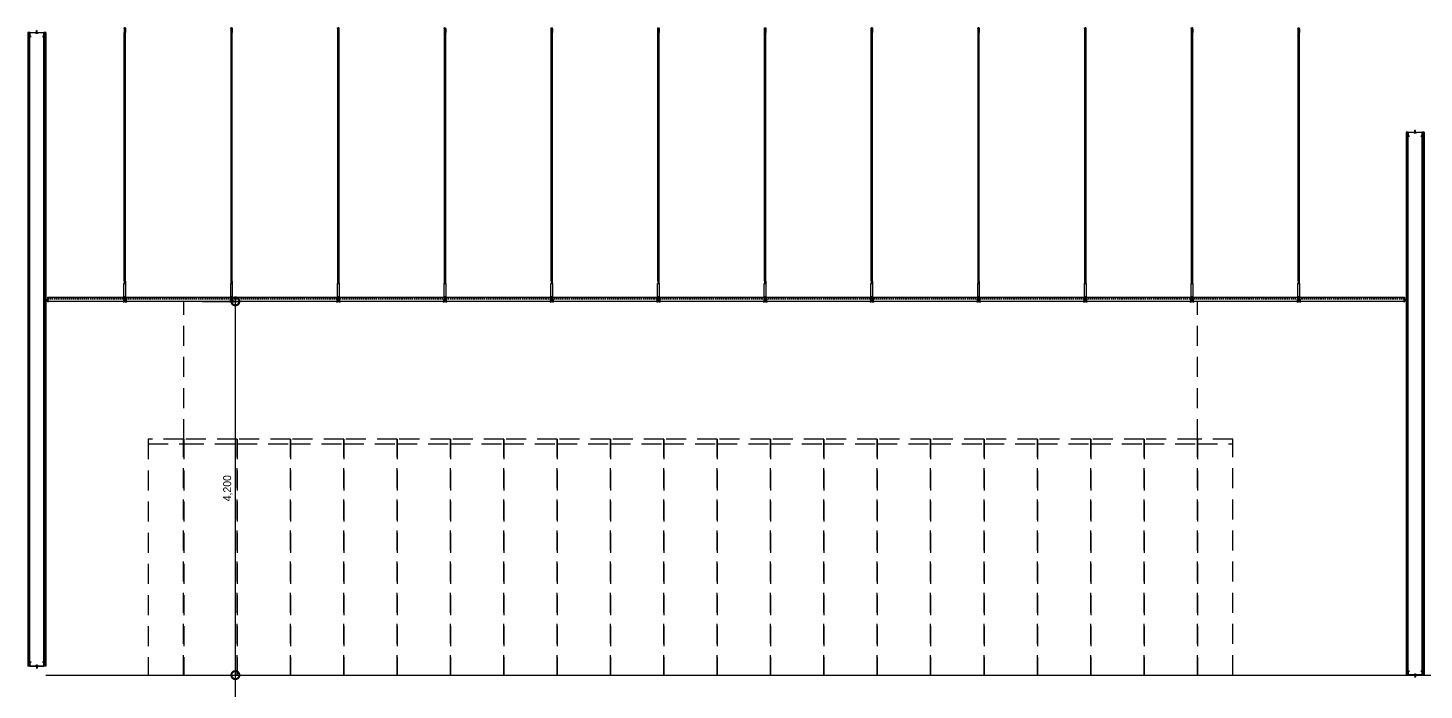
# Model space of a CAD drawing. Header units: millimetres. Extents: x 19868 to 801382, y -4805 to 85279.
# Drawn here: x 333288 to 348988, y 52511 to 59952 of the extents above; entities that cross this region are included whole.
import ezdxf

# ---------------------------------------------------------------- set-up
doc = ezdxf.new("R2010")
doc.units = ezdxf.units.MM
doc.header["$LTSCALE"] = 250
for name, pattern in [('A2', [8, 2, -2, 2, -2]), ('CENTER', [50.8, 31.75, -6.35, 6.35, -6.35]), ('CENTER2', [28.575, 19.05, -3.175, 3.175, -3.175]), ('H1', [1.5, 1, -0.5]), ('HID', [2.8, 1.8, -1]), ('HIDDEN', [9.525, 6.35, -3.175])]:
    doc.linetypes.add(name, pattern=pattern)
doc.layers.get('Defpoints').update_dxf_attribs({"color": 151})
for name, color, linetype in [('8입면선', 8, 'Continuous'), ('A-ETC-SERVER', 5, 'H1'), ('A-FIN', 6, 'Continuous'), ('A-WALL-D', 7, 'Continuous'), ('C-1', 252, 'Continuous'), ('C-HANGER', 8, 'Continuous'), ('C-HANGER-C', 8, 'Continuous'), ('C-sec', 252, 'Continuous'), ('C-STL4', 252, 'Continuous'), ('C-STL6', 8, 'Continuous'), ('C-T-BAR MAIN-', 252, 'Continuous'), ('C-삼성엔지니어링_CEILING', 252, 'Continuous'), ('C-압출', 252, 'Continuous'), ('GAGAM-DT', 7, 'Continuous'), ('MO-S', 3, 'Continuous'), ('입면', 7, 'Continuous')]:
    doc.layers.add(name, color=color, linetype=linetype)
doc.layers.add('C-중심선', color=252, linetype='CENTER2', lineweight=20)
doc.layers.add('CK', color=221, linetype='Continuous', plot=False)
doc.styles.add('Gdim', font='')
doc.styles.get('Gdim').set_extended_font_data('Dotum')
doc.dimstyles.new('Gdim50', dxfattribs={"dimscale": 30, "dimtxt": 3, "dimasz": 6, "dimexe": 1.5, "dimexo": 2, "dimgap": 1, "dimtad": 1, "dimdec": 0, "dimzin": 0, "dimdsep": 46, "dimlunit": 6, "dimtxsty": 'Gdim', "dimblk": 'DOTSMALL', "dimcen": 1.5, "dimdle": 1.5, "dimclrd": 256, "dimclre": 256, "dimclrt": 256, "dimazin": 0, "dimtfac": 1, "dimtdec": 0, "dimtix": 1, "dimtmove": 2, "dimatfit": 3, "dimldrblk": 'DOTSMALL', "dimfxl": 1.5, "dimtolj": 1, "dimtzin": 0, "dimlwd": -1, "dimlwe": -1, "dimarcsym": 1})

# ---------------------------------------------------------------- blocks, each defined once
blk = doc.blocks.new('A$C8f9dbc63')
at = {"layer": 'A-ETC-SERVER', "color": 8, "linetype": 'HID', "ltscale": 0.5}
for p, q in [((0, 2650), (0, 4200)), ((11399, 2650), (11399, 4200)), ((-401, 2600), (-1, 2600)), ((0, 2600), (600, 2600)), ((600, 2600), (1200, 2600)), ((1200, 2600), (1800, 2600)), ((1800, 2600), (2400, 2600)), ((2400, 2600), (3000, 2600)), ((3000, 2600), (3600, 2600)), ((3600, 2600), (4200, 2600)), ((4200, 2600), (4800, 2600)), ((4800, 2600), (5400, 2600)), ((5400, 2600), (6000, 2600)), ((6000, 2600), (6600, 2600)), ((6600, 2600), (7200, 2600)), ((7200, 2600), (7800, 2600)), ((7800, 2600), (8400, 2600)), ((8400, 2600), (9000, 2600)), ((9000, 2600), (9600, 2600)), ((9600, 2600), (10200, 2600)), ((10200, 2600), (10800, 2600)), ((10800, 2600), (11400, 2600)), ((11399, 2600), (11799, 2600))]:
    blk.add_line(p, q, dxfattribs=at)
for points in [[(-401, 0), (-1, 0), (-1, 2650), (-401, 2650)], [(0, 0), (600, 0), (600, 2650), (0, 2650)], [(600, 0), (1200, 0), (1200, 2650), (600, 2650)], [(1200, 0), (1800, 0), (1800, 2650), (1200, 2650)], [(1800, 0), (2400, 0), (2400, 2650), (1800, 2650)], [(2400, 0), (3000, 0), (3000, 2650), (2400, 2650)], [(3000, 0), (3600, 0), (3600, 2650), (3000, 2650)], [(3600, 0), (4200, 0), (4200, 2650), (3600, 2650)], [(4200, 0), (4800, 0), (4800, 2650), (4200, 2650)], [(4800, 0), (5400, 0), (5400, 2650), (4800, 2650)], [(5400, 0), (6000, 0), (6000, 2650), (5400, 2650)], [(6000, 0), (6600, 0), (6600, 2650), (6000, 2650)], [(6600, 0), (7200, 0), (7200, 2650), (6600, 2650)], [(7200, 0), (7800, 0), (7800, 2650), (7200, 2650)], [(7800, 0), (8400, 0), (8400, 2650), (7800, 2650)], [(8400, 0), (9000, 0), (9000, 2650), (8400, 2650)], [(9000, 0), (9600, 0), (9600, 2650), (9000, 2650)], [(9600, 0), (10200, 0), (10200, 2650), (9600, 2650)], [(10200, 0), (10800, 0), (10800, 2650), (10200, 2650)], [(10800, 0), (11400, 0), (11400, 2650), (10800, 2650)]]:
    blk.add_lwpolyline(points, close=True, dxfattribs=at)
at = {"layer": 'A-ETC-SERVER', "color": 8, "linetype": 'HID', "ltscale": 0.5, "elevation": 0}
blk.add_lwpolyline([(11399, 0), (11799, 0), (11799, 2650), (11399, 2650)], close=True, dxfattribs=at)
blk = doc.blocks.new('usgh')
at = {"layer": 'C-STL4'}
blk.add_lwpolyline([(1763311, 329517), (1763311, 329599), (1763381, 329599), (1763381, 329517)], close=True, dxfattribs=at)
at = {"layer": 'C-압출', "color": 252, "linetype": 'Continuous', "lineweight": 40, "extrusion": (0, 0, -1)}
for p, q in [((1763325, 329522), (1763320, 329517)), ((1763325, 329599), (1763322, 329596)), ((1763322, 329596), (1763325, 329592)), ((1763325, 329592), (1763322, 329588)), ((1763322, 329588), (1763325, 329584)), ((1763325, 329584), (1763322, 329580)), ((1763322, 329580), (1763325, 329576)), ((1763325, 329576), (1763322, 329572)), ((1763322, 329572), (1763325, 329568)), ((1763325, 329568), (1763322, 329565)), ((1763322, 329565), (1763325, 329561)), ((1763325, 329561), (1763322, 329557)), ((1763322, 329557), (1763325, 329553)), ((1763325, 329553), (1763322, 329549)), ((1763322, 329549), (1763325, 329545)), ((1763325, 329545), (1763322, 329541)), ((1763322, 329541), (1763325, 329538)), ((1763325, 329538), (1763322, 329534)), ((1763322, 329534), (1763325, 329530)), ((1763325, 329530), (1763322, 329526)), ((1763322, 329526), (1763325, 329522)), ((1763363, 329517), (1763368, 329522)), ((1763364, 329596), (1763368, 329599)), ((1763368, 329592), (1763364, 329596)), ((1763364, 329588), (1763368, 329592)), ((1763368, 329584), (1763364, 329588)), ((1763364, 329580), (1763368, 329584)), ((1763368, 329576), (1763364, 329580)), ((1763364, 329572), (1763368, 329576)), ((1763368, 329568), (1763364, 329572)), ((1763364, 329565), (1763368, 329568)), ((1763368, 329561), (1763364, 329565)), ((1763364, 329557), (1763368, 329561)), ((1763368, 329553), (1763364, 329557)), ((1763364, 329549), (1763368, 329553)), ((1763368, 329545), (1763364, 329549)), ((1763364, 329541), (1763368, 329545)), ((1763368, 329538), (1763364, 329541)), ((1763364, 329534), (1763368, 329538)), ((1763368, 329530), (1763364, 329534)), ((1763364, 329526), (1763368, 329530)), ((1763368, 329522), (1763364, 329526))]:
    blk.add_line(p, q, dxfattribs=at)
at = {"layer": 'C-중심선'}
blk.add_line((1763346, 329623), (1763346, 329480), dxfattribs=at)
blk = doc.blocks.new('r6okghj')
at = {"layer": 'C-삼성엔지니어링_CEILING'}
for p, q in [((1770244, 316436), (1770234, 316431)), ((1770244, 316390), (1770234, 316396)), ((1770344, 316436), (1770244, 316436)), ((1770253, 316436), (1770264, 316431)), ((1770253, 316390), (1770264, 316396)), ((1770274, 316436), (1770264, 316431)), ((1770264, 316396), (1770264, 316431)), ((1770274, 316390), (1770264, 316396)), ((1770314, 316436), (1770324, 316431)), ((1770314, 316390), (1770324, 316396)), ((1770334, 316436), (1770324, 316431)), ((1770324, 316396), (1770324, 316431)), ((1770334, 316390), (1770324, 316396)), ((1770344, 316436), (1770354, 316431)), ((1770344, 316390), (1770354, 316396))]:
    blk.add_line(p, q, dxfattribs=at)
for points in [[(1770234, 316431), (1770234, 316396)], [(1770244, 316390), (1770344, 316390)], [(1770354, 316396), (1770354, 316431)]]:
    blk.add_lwpolyline(points, dxfattribs=at)
blk = doc.blocks.new('격자틀-1')
at = {"layer": 'C-HANGER'}
for p, q in [((-16, 230), (6, 230)), ((-16, 230), (-16, 229)), ((-16, 229), (6, 229)), ((6, 230), (6, 229))]:
    blk.add_line(p, q, dxfattribs=at)
at = {"layer": 'C-HANGER-C'}
for p, q in [((-16, 52), (-16, 202)), ((6, 202), (-16, 202)), ((6, 52), (6, 202)), ((6, 52), (-16, 52))]:
    blk.add_line(p, q, dxfattribs=at)
at = {"layer": 'C-STL6', "linetype": 'CENTER2', "ltscale": 20}
blk.add_line((-5, 53), (-5, -5), dxfattribs=at)
at = {"layer": 'C-T-BAR MAIN-'}
blk.add_lwpolyline([(-14, 41), (-14, 52), (4, 52), (4, 41), (2, 41), (2, 50), (-12, 50), (-12, 41), (-14, 41)], dxfattribs=at)
at = {"layer": 'C-삼성엔지니어링_CEILING'}
for p, q in [((-12, 211), (-14, 210)), ((-12, 204), (-14, 205)), ((-14, 202), (-14, 204)), ((2, 211), (-12, 211)), ((2, 204), (-12, 204)), ((-11, 220), (-10, 222)), ((-11, 220), (-2, 222)), ((-11, 220), (-10, 219)), ((-11, 218), (1, 220)), ((-11, 218), (-10, 219)), ((-11, 218), (-10, 217)), ((-11, 216), (1, 218)), ((-11, 216), (-10, 217)), ((-11, 216), (-10, 215)), ((-11, 214), (1, 216)), ((-11, 214), (-10, 215)), ((-11, 214), (-10, 213)), ((-11, 211), (-10, 210)), ((-11, 204), (-10, 205)), ((-10, 222), (-10, 222)), ((-10, 222), (-8, 222)), ((-10, 222), (-8, 222)), ((-10, 219), (0, 221)), ((-10, 219), (0, 221)), ((-10, 217), (0, 219)), ((-10, 217), (0, 219)), ((-10, 215), (0, 217)), ((-10, 215), (0, 217)), ((-10, 213), (0, 215)), ((-10, 213), (0, 215)), ((-10, 213), (-10, 211)), ((-8, 211), (-10, 210)), ((-10, 205), (-10, 210)), ((-8, 204), (-10, 205)), ((-2, 211), (-1, 210)), ((-2, 204), (-1, 205)), ((1, 211), (-1, 210)), ((-1, 205), (-1, 210)), ((1, 204), (-1, 205)), ((0, 221), (0, 222)), ((0, 221), (1, 220)), ((0, 219), (1, 220)), ((0, 219), (1, 218)), ((0, 217), (1, 218)), ((0, 217), (1, 216)), ((0, 215), (1, 216)), ((0, 215), (0, 211)), ((0, 215), (0, 211)), ((2, 211), (4, 210)), ((2, 204), (4, 205)), ((4, 202), (4, 204))]:
    blk.add_line(p, q, dxfattribs=at)
for points in [[(-14, 210), (-14, 205)], [(4, 204), (-14, 204)], [(-12, 204), (2, 204)], [(4, 205), (4, 210)]]:
    blk.add_lwpolyline(points, dxfattribs=at)
at = {"layer": 'C-압출', "linetype": 'Continuous', "lineweight": 40, "extrusion": (0, 0, -1)}
for p, q in [((-25, 0), (-25, 2)), ((-25, 2), (-13, 2)), ((-10, 0), (-25, 0)), ((-12, 3), (-12, 28)), ((-10, 50), (-8, 50)), ((-1, 20), (-10, 20)), ((-10, 20), (-10, 19)), ((-10, 19), (-9, 18)), ((-9, 18), (-10, 18)), ((-10, 18), (-9, 17)), ((-9, 17), (-10, 16)), ((-10, 16), (-9, 16)), ((-9, 16), (-10, 15)), ((-10, 15), (-9, 14)), ((-9, 14), (-10, 14)), ((-10, 14), (-9, 13)), ((-9, 13), (-10, 13)), ((-10, 13), (-9, 12)), ((-9, 12), (-10, 11)), ((-10, 11), (-9, 11)), ((-9, 11), (-10, 10)), ((-10, 10), (-9, 10)), ((-9, 10), (-10, 9)), ((-10, 9), (-9, 8)), ((-9, 8), (-10, 8)), ((-10, 8), (-9, 7)), ((-9, 7), (-10, 6)), ((-10, 6), (-9, 6)), ((-9, 6), (-10, 5)), ((-10, 5), (-9, 4)), ((-9, 4), (-10, 4)), ((-10, 4), (-9, 3)), ((-9, 3), (-10, 3)), ((-10, 3), (-9, 2)), ((-9, 2), (-10, 1)), ((-10, 1), (-10, 0)), ((-10, 1), (-10, 1)), ((-8, 50), (-8, 50)), ((-2, 49), (-2, 50)), ((-2, 50), (0, 50)), ((0, 17), (-1, 18)), ((-1, 18), (0, 18)), ((-1, 16), (0, 17)), ((-1, 15), (0, 16)), ((0, 16), (-1, 16)), ((0, 14), (-1, 15)), ((0, 13), (-1, 14)), ((-1, 14), (0, 14)), ((0, 12), (-1, 13)), ((-1, 13), (0, 13)), ((-1, 11), (0, 12)), ((-1, 10), (0, 11)), ((0, 11), (-1, 11)), ((-1, 9), (0, 10)), ((0, 10), (-1, 10)), ((0, 8), (-1, 9)), ((0, 7), (-1, 8)), ((-1, 8), (0, 8)), ((-1, 6), (0, 7)), ((-1, 5), (0, 6)), ((0, 6), (-1, 6)), ((0, 4), (-1, 5)), ((0, 3), (-1, 4)), ((-1, 4), (0, 4)), ((0, 2), (-1, 3)), ((-1, 3), (0, 3)), ((-1, 1), (0, 2)), ((0, 1), (-1, 1)), ((0, 18), (0, 20)), ((0, 0), (0, 1)), ((15, 0), (0, 0)), ((2, 28), (2, 3)), ((2, 2), (15, 2)), ((15, 2), (15, 0))]:
    blk.add_line(p, q, dxfattribs=at)
at = {"layer": 'C-압출', "linetype": 'Continuous', "lineweight": 40}
for p, q in [((-12, 28), (-12, 50)), ((-12, 50), (-8, 50)), ((-9, 45), (-8, 45)), ((-9, 31), (-9, 45)), ((-9, 31), (-1, 31)), ((-8, 50), (-8, 45)), ((-2, 50), (2, 50)), ((-2, 50), (-2, 45)), ((-2, 45), (-1, 45)), ((-1, 31), (-1, 45)), ((2, 28), (2, 50))]:
    blk.add_line(p, q, dxfattribs=at)
at = {"layer": 'C-압출', "linetype": 'Continuous', "lineweight": 40, "extrusion": (0, 0, -1)}
for centre, start, end in [((25, 0), 270, 0), ((13, 3), 180, 270), ((10, 20), 0, 90), ((10, 0), 180, 270), ((8, 50), 90, 180), ((2, 50), 0, 90), ((1, 20), 90, 180), ((0, 0), 270, 0), ((-3, 3), 270, 0), ((-15, 2), 90, 180), ((-15, 0), 180, 270)]:
    blk.add_arc(centre, 0.3, start, end, dxfattribs=at)
at = {"layer": 'C-압출', "linetype": 'Continuous', "lineweight": 40}
for centre, start, end in [((-12, 50), 90, 180), ((-9, 45), 90, 180), ((-9, 31), 180, 270), ((-8, 50), 0, 90), ((-8, 45), 270, 0), ((-2, 45), 180, 270), ((-1, 45), 0, 90), ((-1, 31), 270, 0), ((2, 50), 0, 90)]:
    blk.add_arc(centre, 0.3, start, end, dxfattribs=at)
at = {"layer": 'C-압출'}
blk.add_arc((-2, 50), 0.3, 90, 180, dxfattribs=at)
at = {"layer": 'C-중심선', "linetype": 'CENTER', "lineweight": 5}
blk.add_line((-14, 26), (4, 26), dxfattribs=at)
at = {"layer": 'C-HANGER-C'}
for name, p, xscale, yscale, zscale in [('r6okghj', (-263370, -46847), 0.1487691112046762, 0.1487691112046762, 0.1487691112046762), ('usgh', (-176674, -32977), 0.1001893939418906, 0.1001893939418906, 0.1001893939418906)]:
    blk.add_blockref(name, p, dxfattribs=dict(at, xscale=xscale, yscale=yscale, zscale=zscale))
blk = doc.blocks.new('_DotSmall')
at = {"color": 0, "linetype": 'ByBlock', "const_width": 0.5}
blk.add_lwpolyline([(-0.0625, 0, 1), (0.0625, 0, 1)], format="xyb", close=True, dxfattribs=at)
blk = doc.blocks.new('*D72')
at = {"layer": 'CK', "transparency": 16777216}
for p, q in [((335248, 52679), (335666, 52679)), ((335621, 47434), (335621, 52724)), ((335248, 47479), (335666, 47479))]:
    blk.add_line(p, q, dxfattribs=at)
at = {"layer": 'Defpoints', "color": 0, "transparency": 16777216}
for p in [(335188, 52679), (335621, 52679), (335188, 47479)]:
    blk.add_point(p, dxfattribs=at)
at = {"layer": 'CK', "transparency": 16777216, "xscale": 180, "yscale": 180, "zscale": 180}
for p, rotation in [((335621, 52679), 90), ((335621, 47479), 270)]:
    blk.add_blockref('_DotSmall', p, dxfattribs=dict(at, rotation=rotation))
at = {"layer": 'CK', "transparency": 16777216, "insert": (335537, 50079), "char_height": 90, "attachment_point": 5, "rotation": 90, "style": 'Gdim'}
blk.add_mtext('\\A1;5,200', dxfattribs=at)
blk = doc.blocks.new('*D73')
at = {"layer": 'CK', "transparency": 16777216}
for p, q in [((335248, 56879), (335666, 56879)), ((335621, 52634), (335621, 56924)), ((335248, 52679), (335666, 52679))]:
    blk.add_line(p, q, dxfattribs=at)
at = {"layer": 'Defpoints', "color": 0, "transparency": 16777216}
for p in [(335188, 56879), (335621, 56879), (335188, 52679)]:
    blk.add_point(p, dxfattribs=at)
at = {"layer": 'CK', "transparency": 16777216, "xscale": 180, "yscale": 180, "zscale": 180}
for p, rotation in [((335621, 56879), 90), ((335621, 52679), 270)]:
    blk.add_blockref('_DotSmall', p, dxfattribs=dict(at, rotation=rotation))
at = {"layer": 'CK', "transparency": 16777216, "insert": (335537, 54779), "char_height": 90, "attachment_point": 5, "rotation": 90, "style": 'Gdim'}
blk.add_mtext('\\A1;4,200', dxfattribs=at)
blk = doc.blocks.new('*U112')
at = {"layer": '8입면선', "color": 8}
for p, q in [((3316398, 472011), (3316398, 479131)), ((3316578, 472011), (3316578, 479131))]:
    blk.add_line(p, q, dxfattribs=at)
at = {"layer": 'A-WALL-D'}
for p, q in [((3316388, 479131), (3316388, 472011)), ((3316408, 479131), (3316388, 479131)), ((3316408, 472021), (3316408, 479131)), ((3316568, 472021), (3316568, 479131)), ((3316588, 479131), (3316568, 479131)), ((3316588, 479131), (3316588, 472011)), ((3316408, 472011), (3316388, 472011)), ((3316588, 472011), (3316568, 472011))]:
    blk.add_line(p, q, dxfattribs=at)
at = {"layer": 'CK', "linetype": 'Continuous'}
blk.add_line((3316473, 472011), (3316502, 472011), dxfattribs=at)
at = {"layer": 'GAGAM-DT', "color": 8}
for p, q in [((3316493, 479126), (3316483, 479126)), ((3316483, 479126), (3316483, 479122)), ((3316491, 479121), (3316484, 479121)), ((3316485, 479126), (3316485, 479157)), ((3316490, 479152), (3316485, 479157)), ((3316485, 479126), (3316485, 479121)), ((3316490, 479126), (3316490, 479152)), ((3316490, 479126), (3316490, 479121)), ((3316493, 479126), (3316493, 479122)), ((3316483, 472017), (3316483, 472021)), ((3316493, 472017), (3316483, 472017)), ((3316491, 472022), (3316484, 472022)), ((3316485, 472017), (3316485, 472022)), ((3316485, 472017), (3316485, 471986)), ((3316490, 471991), (3316485, 471986)), ((3316490, 472017), (3316490, 472022)), ((3316490, 472017), (3316490, 471991)), ((3316493, 472017), (3316493, 472021))]:
    blk.add_line(p, q, dxfattribs=at)
for centre, start, end in [((3316484, 479122), 180, 270), ((3316491, 479122), 270, 0), ((3316484, 472021), 90, 180), ((3316491, 472021), 0, 90)]:
    blk.add_arc(centre, 1.51, start, end, dxfattribs=at)
at = {"layer": '입면', "color": 6}
for p, q in [((3316408, 479086), (3316408, 479131)), ((3316408, 479131), (3316473, 479131)), ((3316425, 479086), (3316408, 479086)), ((3316472, 479130), (3316409, 479130)), ((3316409, 479130), (3316409, 479088)), ((3316409, 479088), (3316425, 479088)), ((3316425, 479088), (3316425, 479086)), ((3316477, 479124), (3316472, 479130)), ((3316473, 479131), (3316478, 479126)), ((3316498, 479124), (3316477, 479124)), ((3316478, 479126), (3316497, 479126)), ((3316497, 479126), (3316502, 479131)), ((3316503, 479130), (3316498, 479124)), ((3316502, 479131), (3316568, 479131)), ((3316566, 479130), (3316503, 479130)), ((3316550, 479086), (3316550, 479088)), ((3316550, 479088), (3316566, 479088)), ((3316568, 479086), (3316550, 479086)), ((3316566, 479088), (3316566, 479130)), ((3316568, 479131), (3316568, 479086)), ((3316425, 472056), (3316408, 472056)), ((3316408, 472056), (3316408, 472011)), ((3316408, 472011), (3316473, 472011)), ((3316409, 472013), (3316409, 472055)), ((3316409, 472055), (3316425, 472055)), ((3316472, 472013), (3316409, 472013)), ((3316425, 472055), (3316425, 472056)), ((3316477, 472018), (3316472, 472013)), ((3316473, 472011), (3316478, 472017)), ((3316498, 472018), (3316477, 472018)), ((3316478, 472017), (3316497, 472017)), ((3316497, 472017), (3316502, 472011)), ((3316503, 472013), (3316498, 472018)), ((3316502, 472011), (3316568, 472011)), ((3316566, 472013), (3316503, 472013)), ((3316568, 472056), (3316550, 472056)), ((3316550, 472056), (3316550, 472055)), ((3316550, 472055), (3316566, 472055)), ((3316566, 472055), (3316566, 472013)), ((3316568, 472011), (3316568, 472056))]:
    blk.add_line(p, q, dxfattribs=at)
blk = doc.blocks.new('*U113')
at = {"layer": '8입면선', "color": 8}
for p, q in [((3316398, 472011), (3316398, 478111)), ((3316578, 472011), (3316578, 478111))]:
    blk.add_line(p, q, dxfattribs=at)
at = {"layer": 'A-WALL-D'}
for p, q in [((3316388, 478111), (3316388, 472011)), ((3316408, 478111), (3316388, 478111)), ((3316408, 472021), (3316408, 478111)), ((3316568, 472021), (3316568, 478111)), ((3316588, 478111), (3316568, 478111)), ((3316588, 478111), (3316588, 472011)), ((3316408, 472011), (3316388, 472011)), ((3316588, 472011), (3316568, 472011))]:
    blk.add_line(p, q, dxfattribs=at)
at = {"layer": 'CK', "linetype": 'Continuous'}
blk.add_line((3316473, 472011), (3316502, 472011), dxfattribs=at)
at = {"layer": 'GAGAM-DT', "color": 8}
for p, q in [((3316493, 478106), (3316483, 478106)), ((3316483, 478106), (3316483, 478102)), ((3316491, 478101), (3316484, 478101)), ((3316485, 478106), (3316485, 478137)), ((3316490, 478132), (3316485, 478137)), ((3316485, 478106), (3316485, 478101)), ((3316490, 478106), (3316490, 478132)), ((3316490, 478106), (3316490, 478101)), ((3316493, 478106), (3316493, 478102)), ((3316483, 472017), (3316483, 472021)), ((3316493, 472017), (3316483, 472017)), ((3316491, 472022), (3316484, 472022)), ((3316485, 472017), (3316485, 472022)), ((3316485, 472017), (3316485, 471986)), ((3316490, 471991), (3316485, 471986)), ((3316490, 472017), (3316490, 472022)), ((3316490, 472017), (3316490, 471991)), ((3316493, 472017), (3316493, 472021))]:
    blk.add_line(p, q, dxfattribs=at)
for centre, start, end in [((3316484, 478102), 180, 270), ((3316491, 478102), 270, 0), ((3316484, 472021), 90, 180), ((3316491, 472021), 0, 90)]:
    blk.add_arc(centre, 1.51, start, end, dxfattribs=at)
at = {"layer": '입면', "color": 6}
for p, q in [((3316408, 478066), (3316408, 478111)), ((3316408, 478111), (3316473, 478111)), ((3316425, 478066), (3316408, 478066)), ((3316472, 478110), (3316409, 478110)), ((3316409, 478110), (3316409, 478068)), ((3316409, 478068), (3316425, 478068)), ((3316425, 478068), (3316425, 478066)), ((3316477, 478104), (3316472, 478110)), ((3316473, 478111), (3316478, 478106)), ((3316498, 478104), (3316477, 478104)), ((3316478, 478106), (3316497, 478106)), ((3316497, 478106), (3316502, 478111)), ((3316503, 478110), (3316498, 478104)), ((3316502, 478111), (3316568, 478111)), ((3316566, 478110), (3316503, 478110)), ((3316550, 478066), (3316550, 478068)), ((3316550, 478068), (3316566, 478068)), ((3316568, 478066), (3316550, 478066)), ((3316566, 478068), (3316566, 478110)), ((3316568, 478111), (3316568, 478066)), ((3316425, 472056), (3316408, 472056)), ((3316408, 472056), (3316408, 472011)), ((3316408, 472011), (3316473, 472011)), ((3316409, 472013), (3316409, 472055)), ((3316409, 472055), (3316425, 472055)), ((3316472, 472013), (3316409, 472013)), ((3316425, 472055), (3316425, 472056)), ((3316477, 472018), (3316472, 472013)), ((3316473, 472011), (3316478, 472017)), ((3316498, 472018), (3316477, 472018)), ((3316478, 472017), (3316497, 472017)), ((3316497, 472017), (3316502, 472011)), ((3316503, 472013), (3316498, 472018)), ((3316502, 472011), (3316568, 472011)), ((3316566, 472013), (3316503, 472013)), ((3316568, 472056), (3316550, 472056)), ((3316550, 472056), (3316550, 472055)), ((3316550, 472055), (3316566, 472055)), ((3316566, 472055), (3316566, 472013)), ((3316568, 472011), (3316568, 472056))]:
    blk.add_line(p, q, dxfattribs=at)

msp = doc.modelspace()

# ---------------------------------------------------------------- linework, layer by layer
at = {"layer": 'A-FIN'}
msp.add_line((333488.2, 52678.9), (364288.2, 52678.9), dxfattribs=at)
at = {"layer": 'C-1', "linetype": 'A2'}
for p, q in [((334370.7, 59946.1), (334369.6, 59948.9)), ((334375.8, 59951.2), (334370.1, 59950)), ((334374.5, 59941.7), (334370.2, 59951.5)), ((334370.7, 59946.1), (334371.6, 59946.4)), ((334371.4, 59944.4), (334372.2, 59944.7)), ((334372.4, 59941.7), (334371.4, 59944.4)), ((334372.2, 59944.7), (334371.6, 59946.4)), ((334372.4, 59898.9), (334372.4, 59941.7)), ((334374.5, 59898.9), (334374.5, 59941.7)), ((334379.3, 59942.5), (334376.7, 59950.7)), ((334379.3, 59942.5), (334381.9, 59950.7)), ((334388.5, 59950), (334382.9, 59951.2)), ((334384.2, 59941.7), (334388.4, 59951.5)), ((334384.2, 59941.7), (334384.2, 59898.9)), ((334386.2, 59941.7), (334387.3, 59944.4)), ((334386.2, 59941.7), (334386.2, 59898.9)), ((334386.4, 59944.7), (334387, 59946.4)), ((334387.3, 59944.4), (334386.4, 59944.7)), ((334387.9, 59946.1), (334387, 59946.4)), ((334387.9, 59946.1), (334389, 59948.9)), ((335570.7, 59946.1), (335569.6, 59948.9)), ((335575.8, 59951.2), (335570.1, 59950)), ((335574.5, 59941.7), (335570.2, 59951.5)), ((335570.7, 59946.1), (335571.6, 59946.4)), ((335571.4, 59944.4), (335572.2, 59944.7)), ((335572.4, 59941.7), (335571.4, 59944.4)), ((335572.2, 59944.7), (335571.6, 59946.4)), ((335572.4, 59898.9), (335572.4, 59941.7)), ((335574.5, 59898.9), (335574.5, 59941.7)), ((335579.3, 59942.5), (335576.7, 59950.7)), ((335579.3, 59942.5), (335581.9, 59950.7)), ((335588.5, 59950), (335582.9, 59951.2)), ((335584.2, 59941.7), (335588.4, 59951.5)), ((335584.2, 59941.7), (335584.2, 59898.9)), ((335586.2, 59941.7), (335587.3, 59944.4)), ((335586.2, 59941.7), (335586.2, 59898.9)), ((335586.4, 59944.7), (335587, 59946.4)), ((335587.3, 59944.4), (335586.4, 59944.7)), ((335587.9, 59946.1), (335587, 59946.4)), ((335587.9, 59946.1), (335589, 59948.9)), ((336770.7, 59946.1), (336769.6, 59948.9)), ((336775.8, 59951.2), (336770.1, 59950)), ((336774.5, 59941.7), (336770.2, 59951.5)), ((336770.7, 59946.1), (336771.6, 59946.4)), ((336771.4, 59944.4), (336772.2, 59944.7)), ((336772.4, 59941.7), (336771.4, 59944.4)), ((336772.2, 59944.7), (336771.6, 59946.4)), ((336772.4, 59898.9), (336772.4, 59941.7)), ((336774.5, 59898.9), (336774.5, 59941.7)), ((336779.3, 59942.5), (336776.7, 59950.7)), ((336779.3, 59942.5), (336781.9, 59950.7)), ((336788.5, 59950), (336782.9, 59951.2)), ((336784.2, 59941.7), (336788.4, 59951.5)), ((336784.2, 59941.7), (336784.2, 59898.9)), ((336786.2, 59941.7), (336787.3, 59944.4)), ((336786.2, 59941.7), (336786.2, 59898.9)), ((336786.4, 59944.7), (336787, 59946.4)), ((336787.3, 59944.4), (336786.4, 59944.7)), ((336787.9, 59946.1), (336787, 59946.4)), ((336787.9, 59946.1), (336789, 59948.9)), ((337970.7, 59946.1), (337969.6, 59948.9)), ((337975.8, 59951.2), (337970.1, 59950)), ((337974.5, 59941.7), (337970.2, 59951.5)), ((337970.7, 59946.1), (337971.6, 59946.4)), ((337971.4, 59944.4), (337972.2, 59944.7)), ((337972.4, 59941.7), (337971.4, 59944.4)), ((337972.2, 59944.7), (337971.6, 59946.4)), ((337972.4, 59898.9), (337972.4, 59941.7)), ((337974.5, 59898.9), (337974.5, 59941.7)), ((337979.3, 59942.5), (337976.7, 59950.7)), ((337979.3, 59942.5), (337981.9, 59950.7)), ((337988.5, 59950), (337982.9, 59951.2)), ((337984.2, 59941.7), (337988.4, 59951.5)), ((337984.2, 59941.7), (337984.2, 59898.9)), ((337986.2, 59941.7), (337987.3, 59944.4)), ((337986.2, 59941.7), (337986.2, 59898.9)), ((337986.4, 59944.7), (337987, 59946.4)), ((337987.3, 59944.4), (337986.4, 59944.7)), ((337987.9, 59946.1), (337987, 59946.4)), ((337987.9, 59946.1), (337989, 59948.9)), ((339170.7, 59946.1), (339169.6, 59948.9)), ((339175.8, 59951.2), (339170.1, 59950)), ((339174.5, 59941.7), (339170.2, 59951.5)), ((339170.7, 59946.1), (339171.6, 59946.4)), ((339171.4, 59944.4), (339172.2, 59944.7)), ((339172.4, 59941.7), (339171.4, 59944.4)), ((339172.2, 59944.7), (339171.6, 59946.4)), ((339172.4, 59898.9), (339172.4, 59941.7)), ((339174.5, 59898.9), (339174.5, 59941.7)), ((339179.3, 59942.5), (339176.7, 59950.7)), ((339179.3, 59942.5), (339181.9, 59950.7)), ((339188.5, 59950), (339182.9, 59951.2)), ((339184.2, 59941.7), (339188.4, 59951.5)), ((339184.2, 59941.7), (339184.2, 59898.9)), ((339186.2, 59941.7), (339187.3, 59944.4)), ((339186.2, 59941.7), (339186.2, 59898.9)), ((339186.4, 59944.7), (339187, 59946.4)), ((339187.3, 59944.4), (339186.4, 59944.7)), ((339187.9, 59946.1), (339187, 59946.4)), ((339187.9, 59946.1), (339189, 59948.9)), ((340370.7, 59946.1), (340369.6, 59948.9)), ((340375.8, 59951.2), (340370.1, 59950)), ((340374.5, 59941.7), (340370.2, 59951.5)), ((340370.7, 59946.1), (340371.6, 59946.4)), ((340371.4, 59944.4), (340372.2, 59944.7)), ((340372.4, 59941.7), (340371.4, 59944.4)), ((340372.2, 59944.7), (340371.6, 59946.4)), ((340372.4, 59898.9), (340372.4, 59941.7)), ((340374.5, 59898.9), (340374.5, 59941.7)), ((340379.3, 59942.5), (340376.7, 59950.7)), ((340379.3, 59942.5), (340381.9, 59950.7)), ((340388.5, 59950), (340382.9, 59951.2)), ((340384.2, 59941.7), (340388.4, 59951.5)), ((340384.2, 59941.7), (340384.2, 59898.9)), ((340386.2, 59941.7), (340387.3, 59944.4)), ((340386.2, 59941.7), (340386.2, 59898.9)), ((340386.4, 59944.7), (340387, 59946.4)), ((340387.3, 59944.4), (340386.4, 59944.7)), ((340387.9, 59946.1), (340387, 59946.4)), ((340387.9, 59946.1), (340389, 59948.9)), ((341570.7, 59946.1), (341569.6, 59948.9)), ((341575.8, 59951.2), (341570.1, 59950)), ((341574.5, 59941.7), (341570.2, 59951.5)), ((341570.7, 59946.1), (341571.6, 59946.4)), ((341571.4, 59944.4), (341572.2, 59944.7)), ((341572.4, 59941.7), (341571.4, 59944.4)), ((341572.2, 59944.7), (341571.6, 59946.4)), ((341572.4, 59898.9), (341572.4, 59941.7)), ((341574.5, 59898.9), (341574.5, 59941.7)), ((341579.3, 59942.5), (341576.7, 59950.7)), ((341579.3, 59942.5), (341581.9, 59950.7)), ((341588.5, 59950), (341582.9, 59951.2)), ((341584.2, 59941.7), (341588.4, 59951.5)), ((341584.2, 59941.7), (341584.2, 59898.9)), ((341586.2, 59941.7), (341587.3, 59944.4)), ((341586.2, 59941.7), (341586.2, 59898.9)), ((341586.4, 59944.7), (341587, 59946.4)), ((341587.3, 59944.4), (341586.4, 59944.7)), ((341587.9, 59946.1), (341587, 59946.4)), ((341587.9, 59946.1), (341589, 59948.9)), ((342770.7, 59946.1), (342769.6, 59948.9)), ((342775.8, 59951.2), (342770.1, 59950)), ((342774.5, 59941.7), (342770.2, 59951.5)), ((342770.7, 59946.1), (342771.6, 59946.4)), ((342771.4, 59944.4), (342772.2, 59944.7)), ((342772.4, 59941.7), (342771.4, 59944.4)), ((342772.2, 59944.7), (342771.6, 59946.4)), ((342772.4, 59898.9), (342772.4, 59941.7)), ((342774.5, 59898.9), (342774.5, 59941.7)), ((342779.3, 59942.5), (342776.7, 59950.7)), ((342779.3, 59942.5), (342781.9, 59950.7)), ((342788.5, 59950), (342782.9, 59951.2)), ((342784.2, 59941.7), (342788.4, 59951.5)), ((342784.2, 59941.7), (342784.2, 59898.9)), ((342786.2, 59941.7), (342787.3, 59944.4)), ((342786.2, 59941.7), (342786.2, 59898.9)), ((342786.4, 59944.7), (342787, 59946.4)), ((342787.3, 59944.4), (342786.4, 59944.7)), ((342787.9, 59946.1), (342787, 59946.4)), ((342787.9, 59946.1), (342789, 59948.9)), ((343970.7, 59946.1), (343969.6, 59948.9)), ((343975.8, 59951.2), (343970.1, 59950)), ((343974.5, 59941.7), (343970.2, 59951.5)), ((343970.7, 59946.1), (343971.6, 59946.4)), ((343971.4, 59944.4), (343972.2, 59944.7)), ((343972.4, 59941.7), (343971.4, 59944.4)), ((343972.2, 59944.7), (343971.6, 59946.4)), ((343972.4, 59898.9), (343972.4, 59941.7)), ((343974.5, 59898.9), (343974.5, 59941.7)), ((343979.3, 59942.5), (343976.7, 59950.7)), ((343979.3, 59942.5), (343981.9, 59950.7)), ((343988.5, 59950), (343982.9, 59951.2)), ((343984.2, 59941.7), (343988.4, 59951.5)), ((343984.2, 59941.7), (343984.2, 59898.9)), ((343986.2, 59941.7), (343987.3, 59944.4)), ((343986.2, 59941.7), (343986.2, 59898.9)), ((343986.4, 59944.7), (343987, 59946.4)), ((343987.3, 59944.4), (343986.4, 59944.7)), ((343987.9, 59946.1), (343987, 59946.4)), ((343987.9, 59946.1), (343989, 59948.9)), ((345170.7, 59946.1), (345169.6, 59948.9)), ((345175.8, 59951.2), (345170.1, 59950)), ((345174.5, 59941.7), (345170.2, 59951.5)), ((345170.7, 59946.1), (345171.6, 59946.4)), ((345171.4, 59944.4), (345172.2, 59944.7)), ((345172.4, 59941.7), (345171.4, 59944.4)), ((345172.2, 59944.7), (345171.6, 59946.4)), ((345172.4, 59898.9), (345172.4, 59941.7)), ((345174.5, 59898.9), (345174.5, 59941.7)), ((345179.3, 59942.5), (345176.7, 59950.7)), ((345179.3, 59942.5), (345181.9, 59950.7)), ((345188.5, 59950), (345182.9, 59951.2)), ((345184.2, 59941.7), (345188.4, 59951.5)), ((345184.2, 59941.7), (345184.2, 59898.9)), ((345186.2, 59941.7), (345187.3, 59944.4)), ((345186.2, 59941.7), (345186.2, 59898.9)), ((345186.4, 59944.7), (345187, 59946.4)), ((345187.3, 59944.4), (345186.4, 59944.7)), ((345187.9, 59946.1), (345187, 59946.4)), ((345187.9, 59946.1), (345189, 59948.9)), ((346370.7, 59946.1), (346369.6, 59948.9)), ((346375.8, 59951.2), (346370.1, 59950)), ((346374.5, 59941.7), (346370.2, 59951.5)), ((346370.7, 59946.1), (346371.6, 59946.4)), ((346371.4, 59944.4), (346372.2, 59944.7)), ((346372.4, 59941.7), (346371.4, 59944.4)), ((346372.2, 59944.7), (346371.6, 59946.4)), ((346372.4, 59898.9), (346372.4, 59941.7)), ((346374.5, 59898.9), (346374.5, 59941.7)), ((346379.3, 59942.5), (346376.7, 59950.7)), ((346379.3, 59942.5), (346381.9, 59950.7)), ((346388.5, 59950), (346382.9, 59951.2)), ((346384.2, 59941.7), (346388.4, 59951.5)), ((346384.2, 59941.7), (346384.2, 59898.9)), ((346386.2, 59941.7), (346387.3, 59944.4)), ((346386.2, 59941.7), (346386.2, 59898.9)), ((346386.4, 59944.7), (346387, 59946.4)), ((346387.3, 59944.4), (346386.4, 59944.7)), ((346387.9, 59946.1), (346387, 59946.4)), ((346387.9, 59946.1), (346389, 59948.9)), ((347570.7, 59946.1), (347569.6, 59948.9)), ((347575.8, 59951.2), (347570.1, 59950)), ((347574.5, 59941.7), (347570.2, 59951.5)), ((347570.7, 59946.1), (347571.6, 59946.4)), ((347571.4, 59944.4), (347572.2, 59944.7)), ((347572.4, 59941.7), (347571.4, 59944.4)), ((347572.2, 59944.7), (347571.6, 59946.4)), ((347572.4, 59898.9), (347572.4, 59941.7)), ((347574.5, 59898.9), (347574.5, 59941.7)), ((347579.3, 59942.5), (347576.7, 59950.7)), ((347579.3, 59942.5), (347581.9, 59950.7)), ((347588.5, 59950), (347582.9, 59951.2)), ((347584.2, 59941.7), (347588.4, 59951.5)), ((347584.2, 59941.7), (347584.2, 59898.9)), ((347586.2, 59941.7), (347587.3, 59944.4)), ((347586.2, 59941.7), (347586.2, 59898.9)), ((347586.4, 59944.7), (347587, 59946.4)), ((347587.3, 59944.4), (347586.4, 59944.7)), ((347587.9, 59946.1), (347587, 59946.4)), ((347587.9, 59946.1), (347589, 59948.9))]:
    msp.add_line(p, q, dxfattribs=at)
for centre, start, end in [((334370.3, 59949.2), 102.52881, 201.80141), ((334375.9, 59950.4), 17.65012, 102.52881), ((334382.7, 59950.4), 77.47119, 162.34988), ((334388.3, 59949.2), 338.19859, 77.47119), ((335570.3, 59949.2), 102.52881, 201.80141), ((335575.9, 59950.4), 17.65012, 102.52881), ((335582.7, 59950.4), 77.47119, 162.34988), ((335588.3, 59949.2), 338.19859, 77.47119), ((336770.3, 59949.2), 102.52881, 201.80141), ((336775.9, 59950.4), 17.65012, 102.52881), ((336782.7, 59950.4), 77.47119, 162.34988), ((336788.3, 59949.2), 338.19859, 77.47119), ((337970.3, 59949.2), 102.52881, 201.80141), ((337975.9, 59950.4), 17.65012, 102.52881), ((337982.7, 59950.4), 77.47119, 162.34988), ((337988.3, 59949.2), 338.19859, 77.47119), ((339170.3, 59949.2), 102.52881, 201.80141), ((339175.9, 59950.4), 17.65012, 102.52881), ((339182.7, 59950.4), 77.47119, 162.34988), ((339188.3, 59949.2), 338.19859, 77.47119), ((340370.3, 59949.2), 102.52881, 201.80141), ((340375.9, 59950.4), 17.65012, 102.52881), ((340382.7, 59950.4), 77.47119, 162.34988), ((340388.3, 59949.2), 338.19859, 77.47119), ((341570.3, 59949.2), 102.52881, 201.80141), ((341575.9, 59950.4), 17.65012, 102.52881), ((341582.7, 59950.4), 77.47119, 162.34988), ((341588.3, 59949.2), 338.19859, 77.47119), ((342770.3, 59949.2), 102.52881, 201.80141), ((342775.9, 59950.4), 17.65012, 102.52881), ((342782.7, 59950.4), 77.47119, 162.34988), ((342788.3, 59949.2), 338.19859, 77.47119), ((343970.3, 59949.2), 102.52881, 201.80141), ((343975.9, 59950.4), 17.65012, 102.52881), ((343982.7, 59950.4), 77.47119, 162.34988), ((343988.3, 59949.2), 338.19859, 77.47119), ((345170.3, 59949.2), 102.52881, 201.80141), ((345175.9, 59950.4), 17.65012, 102.52881), ((345182.7, 59950.4), 77.47119, 162.34988), ((345188.3, 59949.2), 338.19859, 77.47119), ((346370.3, 59949.2), 102.52881, 201.80141), ((346375.9, 59950.4), 17.65012, 102.52881), ((346382.7, 59950.4), 77.47119, 162.34988), ((346388.3, 59949.2), 338.19859, 77.47119), ((347570.3, 59949.2), 102.52881, 201.80141), ((347575.9, 59950.4), 17.65012, 102.52881), ((347582.7, 59950.4), 77.47119, 162.34988), ((347588.3, 59949.2), 338.19859, 77.47119)]:
    msp.add_arc(centre, 0.808, start, end, dxfattribs=at)
at = {"layer": 'C-HANGER'}
for p, q in [((334372.1, 57106.9), (334372.1, 59898.9)), ((334373, 57106.9), (334373, 59898.9)), ((334385.6, 57106.9), (334385.6, 59898.9)), ((334386.5, 57106.9), (334386.5, 59898.9)), ((335572.1, 57106.9), (335572.1, 59898.9)), ((335573, 57106.9), (335573, 59898.9)), ((335585.6, 57106.9), (335585.6, 59898.9)), ((335586.5, 57106.9), (335586.5, 59898.9)), ((336772.1, 57106.9), (336772.1, 59898.9)), ((336773, 57106.9), (336773, 59898.9)), ((336785.6, 57106.9), (336785.6, 59898.9)), ((336786.5, 57106.9), (336786.5, 59898.9)), ((337972.1, 57106.9), (337972.1, 59898.9)), ((337973, 57106.9), (337973, 59898.9)), ((337985.6, 57106.9), (337985.6, 59898.9)), ((337986.5, 57106.9), (337986.5, 59898.9)), ((339172.1, 57106.9), (339172.1, 59898.9)), ((339173, 57106.9), (339173, 59898.9)), ((339185.6, 57106.9), (339185.6, 59898.9)), ((339186.5, 57106.9), (339186.5, 59898.9)), ((340372.1, 57106.9), (340372.1, 59898.9)), ((340373, 57106.9), (340373, 59898.9)), ((340385.6, 57106.9), (340385.6, 59898.9)), ((340386.5, 57106.9), (340386.5, 59898.9)), ((341572.1, 57106.9), (341572.1, 59898.9)), ((341573, 57106.9), (341573, 59898.9)), ((341585.6, 57106.9), (341585.6, 59898.9)), ((341586.5, 57106.9), (341586.5, 59898.9)), ((342772.1, 57106.9), (342772.1, 59898.9)), ((342773, 57106.9), (342773, 59898.9)), ((342785.6, 57106.9), (342785.6, 59898.9)), ((342786.5, 57106.9), (342786.5, 59898.9)), ((343972.1, 57106.9), (343972.1, 59898.9)), ((343973, 57106.9), (343973, 59898.9)), ((343985.6, 57106.9), (343985.6, 59898.9)), ((343986.5, 57106.9), (343986.5, 59898.9)), ((345172.1, 57106.9), (345172.1, 59898.9)), ((345173, 57106.9), (345173, 59898.9)), ((345185.6, 57106.9), (345185.6, 59898.9)), ((345186.5, 57106.9), (345186.5, 59898.9)), ((346372.1, 57106.9), (346372.1, 59898.9)), ((346373, 57106.9), (346373, 59898.9)), ((346385.6, 57106.9), (346385.6, 59898.9)), ((346386.5, 57106.9), (346386.5, 59898.9)), ((347572.1, 57106.9), (347572.1, 59898.9)), ((347573, 57106.9), (347573, 59898.9)), ((347585.6, 57106.9), (347585.6, 59898.9)), ((347586.5, 57106.9), (347586.5, 59898.9))]:
    msp.add_line(p, q, dxfattribs=at)
at = {"layer": 'C-sec'}
for points in [[(333511.1, 56879.7), (334365.4, 56879.7, 0.3617862), (334365.6, 56880), (334365.6, 56901.7), (334366.3, 56901.7), (334366.3, 56879.2, -0.4142136), (334366, 56878.9), (333510.5, 56878.9, -0.4142136), (333510.2, 56879.2), (333510.2, 56901.7), (333510.9, 56901.7), (333510.9, 56880, 0.4142136), (333511.2, 56879.7)], [(334393.3, 56879.7), (335565.4, 56879.7, 0.3617862), (335565.6, 56880), (335565.6, 56901.7), (335566.3, 56901.7), (335566.3, 56879.2, -0.4142136), (335566, 56878.9), (334392.6, 56878.9, -0.4142136), (334392.3, 56879.2), (334392.3, 56901.7), (334393, 56901.7), (334393, 56880, 0.4142136), (334393.3, 56879.7)], [(335593.3, 56879.7), (336765.4, 56879.7, 0.3617862), (336765.6, 56880), (336765.6, 56901.7), (336766.3, 56901.7), (336766.3, 56879.2, -0.4142136), (336766, 56878.9), (335592.6, 56878.9, -0.4142136), (335592.3, 56879.2), (335592.3, 56901.7), (335593, 56901.7), (335593, 56880, 0.4142136), (335593.3, 56879.7)], [(336793.3, 56879.7), (337965.4, 56879.7, 0.3617862), (337965.6, 56880), (337965.6, 56901.7), (337966.3, 56901.7), (337966.3, 56879.2, -0.4142136), (337966, 56878.9), (336792.6, 56878.9, -0.4142136), (336792.3, 56879.2), (336792.3, 56901.7), (336793, 56901.7), (336793, 56880, 0.4142136), (336793.3, 56879.7)], [(337993.3, 56879.7), (339165.4, 56879.7, 0.3617862), (339165.6, 56880), (339165.6, 56901.7), (339166.3, 56901.7), (339166.3, 56879.2, -0.4142136), (339166, 56878.9), (337992.6, 56878.9, -0.4142136), (337992.3, 56879.2), (337992.3, 56901.7), (337993, 56901.7), (337993, 56880, 0.4142136), (337993.3, 56879.7)], [(339193.3, 56879.7), (340365.4, 56879.7, 0.3617862), (340365.6, 56880), (340365.6, 56901.7), (340366.3, 56901.7), (340366.3, 56879.2, -0.4142136), (340366, 56878.9), (339192.6, 56878.9, -0.4142136), (339192.3, 56879.2), (339192.3, 56901.7), (339193, 56901.7), (339193, 56880, 0.4142136), (339193.3, 56879.7)], [(340393.3, 56879.7), (341565.4, 56879.7, 0.3617862), (341565.6, 56880), (341565.6, 56901.7), (341566.3, 56901.7), (341566.3, 56879.2, -0.4142136), (341566, 56878.9), (340392.6, 56878.9, -0.4142136), (340392.3, 56879.2), (340392.3, 56901.7), (340393, 56901.7), (340393, 56880, 0.4142136), (340393.3, 56879.7)], [(341593.3, 56879.7), (342765.4, 56879.7, 0.3617862), (342765.6, 56880), (342765.6, 56901.7), (342766.3, 56901.7), (342766.3, 56879.2, -0.4142136), (342766, 56878.9), (341592.6, 56878.9, -0.4142136), (341592.3, 56879.2), (341592.3, 56901.7), (341593, 56901.7), (341593, 56880, 0.4142136), (341593.3, 56879.7)], [(342793.3, 56879.7), (343965.4, 56879.7, 0.3617862), (343965.6, 56880), (343965.6, 56901.7), (343966.3, 56901.7), (343966.3, 56879.2, -0.4142136), (343966, 56878.9), (342792.6, 56878.9, -0.4142136), (342792.3, 56879.2), (342792.3, 56901.7), (342793, 56901.7), (342793, 56880, 0.4142136), (342793.3, 56879.7)], [(343993.3, 56879.7), (345165.4, 56879.7, 0.3617862), (345165.6, 56880), (345165.6, 56901.7), (345166.3, 56901.7), (345166.3, 56879.2, -0.4142136), (345166, 56878.9), (343992.6, 56878.9, -0.4142136), (343992.3, 56879.2), (343992.3, 56901.7), (343993, 56901.7), (343993, 56880, 0.4142136), (343993.3, 56879.7)], [(345193.3, 56879.7), (346365.4, 56879.7, 0.3617862), (346365.6, 56880), (346365.6, 56901.7), (346366.3, 56901.7), (346366.3, 56879.2, -0.4142136), (346366, 56878.9), (345192.6, 56878.9, -0.4142136), (345192.3, 56879.2), (345192.3, 56901.7), (345193, 56901.7), (345193, 56880, 0.4142136), (345193.3, 56879.7)], [(346393.3, 56879.7), (347565.4, 56879.7, 0.3617862), (347565.6, 56880), (347565.6, 56901.7), (347566.3, 56901.7), (347566.3, 56879.2, -0.4142136), (347566, 56878.9), (346392.6, 56878.9, -0.4142136), (346392.3, 56879.2), (346392.3, 56901.7), (346393, 56901.7), (346393, 56880, 0.4142136), (346393.3, 56879.7)], [(347593.3, 56879.7), (348765.4, 56879.7, 0.3617862), (348765.6, 56880), (348765.6, 56901.7), (348766.3, 56901.7), (348766.3, 56879.2, -0.4142136), (348766, 56878.9), (347592.6, 56878.9, -0.4142136), (347592.3, 56879.2), (347592.3, 56901.7), (347593, 56901.7), (347593, 56880, 0.4142136), (347593.3, 56879.7)]]:
    msp.add_lwpolyline(points, format="xyb", dxfattribs=at)
at = {"layer": 'C-STL6'}
for p, q in [((333510.2, 56926.4), (348766.3, 56926.4)), ((348766.3, 56926.4), (348766.3, 56907.5))]:
    msp.add_line(p, q, dxfattribs=at)
at = {"layer": 'C-STL6', "linetype": 'HIDDEN', "ltscale": 0.01}
for p, q in [((333510.2, 56926.4), (333510.2, 56907.5)), ((333510.2, 56921.5), (348766.3, 56921.5)), ((333510.2, 56907.5), (348766.3, 56907.5))]:
    msp.add_line(p, q, dxfattribs=at)
at = {"layer": 'MO-S'}
msp.add_line((333493, 56900.1), (333484.9, 56900.1), dxfattribs=at)
for points in [[(333488.2, 56907.7), (333489.4, 56907.7), (333489.4, 56893.9), (333504.4, 56893.9), (333504.4, 56878.9), (333518.2, 56878.9), (333518.2, 56877.7), (333503.2, 56877.7), (333503.2, 56892.7), (333488.2, 56892.7)], [(348788.2, 56907.7), (348787, 56907.7), (348787, 56893.9), (348772, 56893.9), (348772, 56878.9), (348758.2, 56878.9), (348758.2, 56877.7), (348773.2, 56877.7), (348773.2, 56892.7), (348788.2, 56892.7)]]:
    msp.add_lwpolyline(points, close=True, dxfattribs=at)

# ---------------------------------------------------------------- block references
at = {"layer": 'A-ETC-SERVER'}
msp.add_blockref('A$C8f9dbc63', (335039.7, 52678.9), dxfattribs=at)
at = {"layer": 'A-WALL-D'}
for name, p in [('*U112', (-2983099.4, -419232.5)), ('*U113', (-2967599.4, -419332.5))]:
    msp.add_blockref(name, p, dxfattribs=at)
at = {"layer": 'C-sec'}
for p in [(334384.4, 56876.4), (335584.4, 56876.4), (336784.4, 56876.4), (337984.4, 56876.4), (339184.4, 56876.4), (340384.4, 56876.4), (341584.4, 56876.4), (342784.4, 56876.4), (343984.4, 56876.4), (345184.4, 56876.4), (346384.4, 56876.4), (347584.4, 56876.4)]:
    msp.add_blockref('격자틀-1', p, dxfattribs=at)

# ---------------------------------------------------------------- dimensions: what is measured, and where the dimension line sits
at = {"layer": 'CK'}
for base, p1, p2, picture, middle in [((335621, 56878.9), (335188.2, 52678.9), (335188.2, 56878.9), '*D73', (335537.2, 54778.9)), ((335621, 52678.9), (335188.2, 47478.9), (335188.2, 52678.9), '*D72', (335537.2, 50078.9))]:
    dim = msp.add_linear_dim(base=base, p1=p1, p2=p2, angle=90, dimstyle='Gdim50', dxfattribs=at)
    dim.commit()
    dim.dimension.update_dxf_attribs({"geometry": picture, "text_midpoint": middle})

doc.saveas('drawing.dxf')
